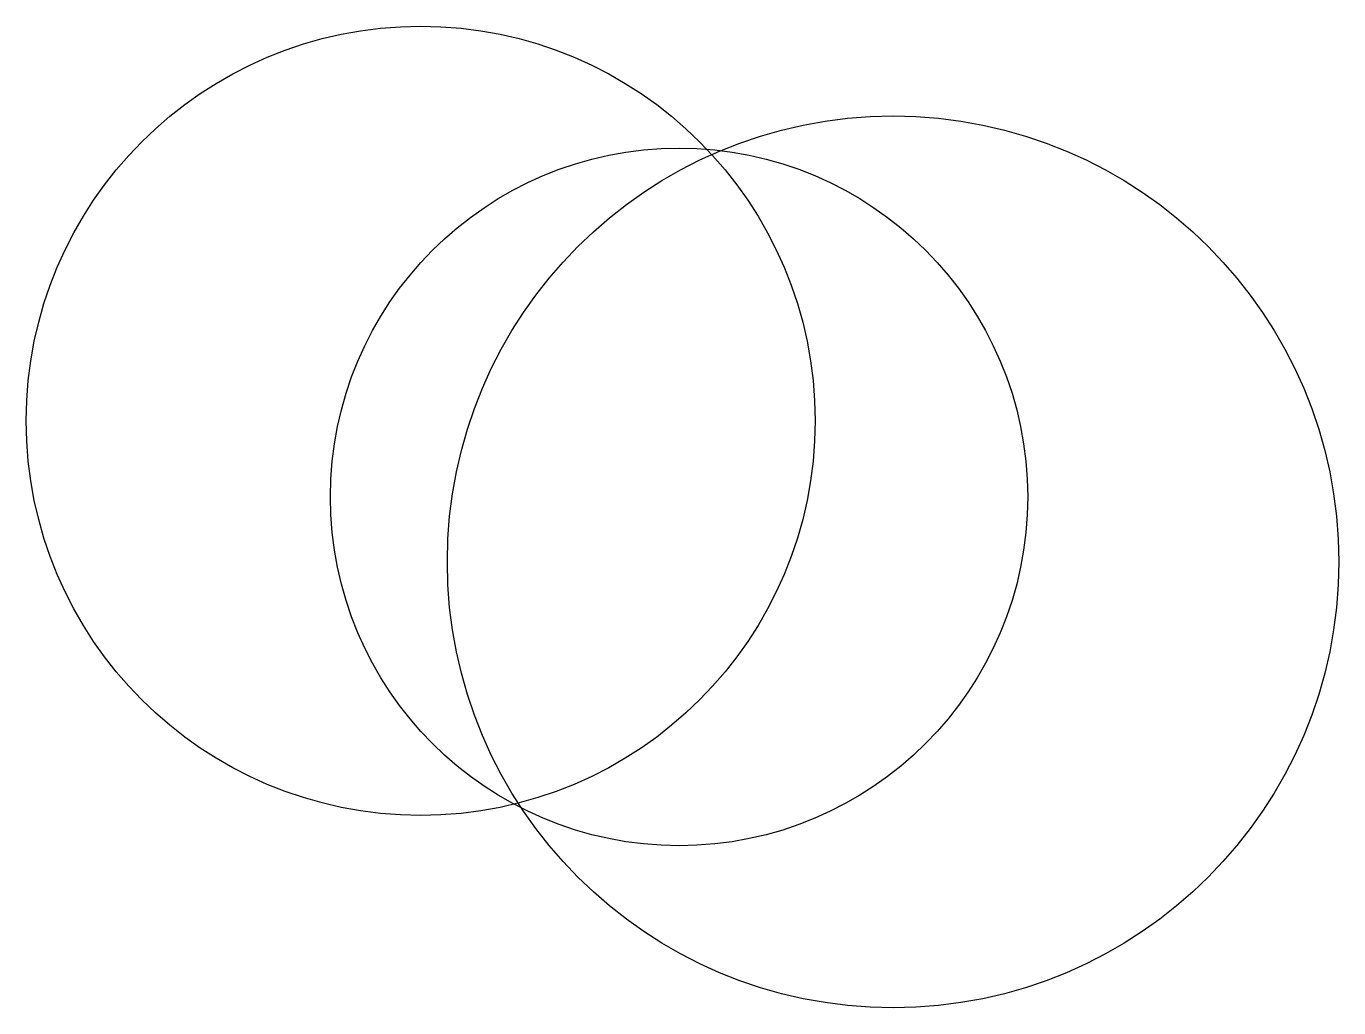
# Model space of a CAD drawing. Header units: millimetres. Extents: x 19720082 to 19720307, y 8825428 to 8825597.
import ezdxf

# ---------------------------------------------------------------- set-up
doc = ezdxf.new("R2010")
doc.units = ezdxf.units.MM

msp = doc.modelspace()

# ---------------------------------------------------------------- linework, layer by layer
for centre, radius in [((19720149.6, 8825529.02), 67.62), ((19720230.58, 8825504.85), 76.41), ((19720193.89, 8825515.98), 59.77)]:
    msp.add_circle(centre, radius)

doc.saveas('drawing.dxf')
